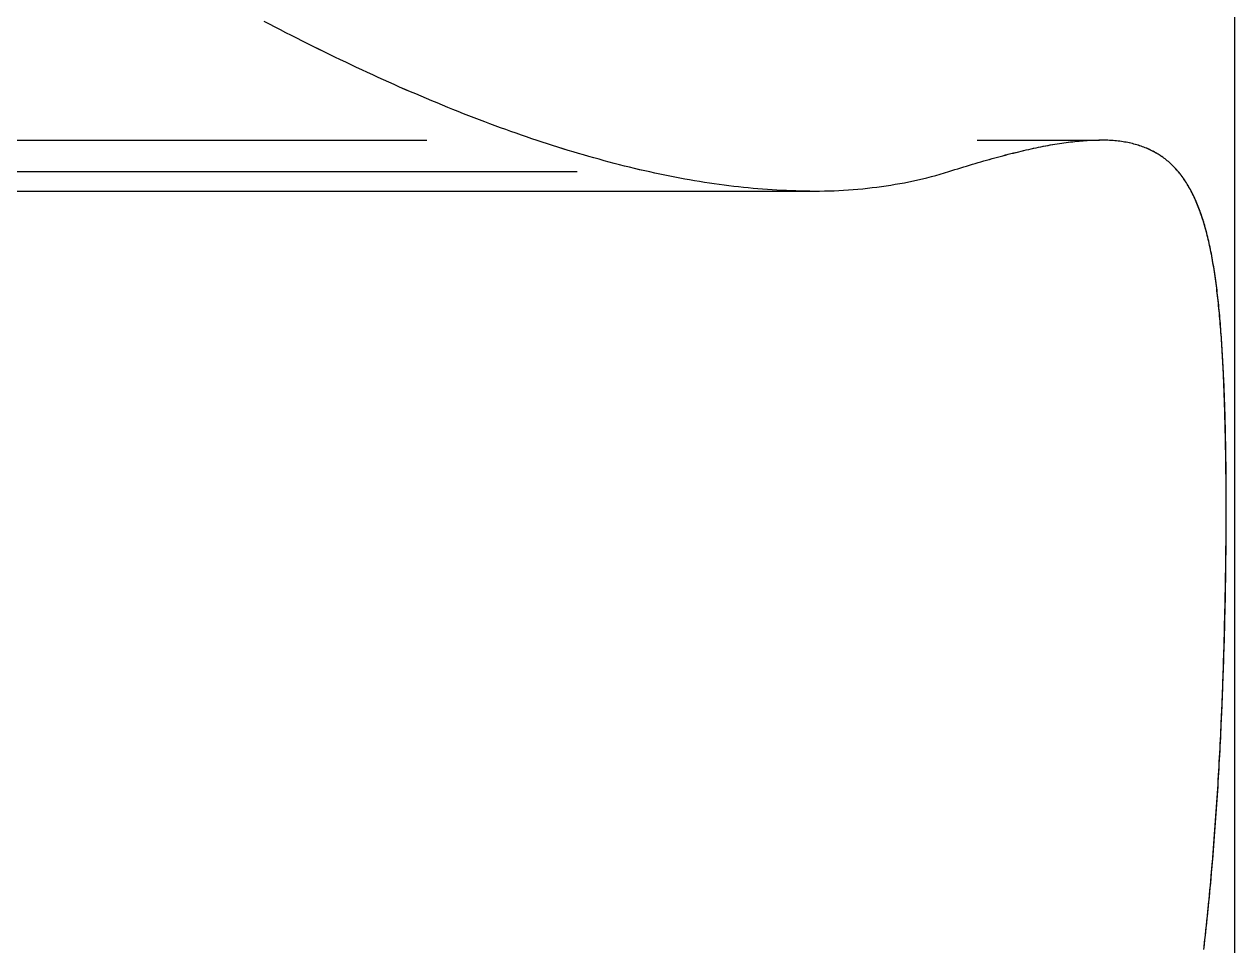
# Model space of a CAD drawing. Extents: x -11 to 23.5, y -3.8 to 3.8.
# Drawn here: x 13.031 to 13.801, y -2.364 to -1.778 of the extents above; entities that cross this region are included whole.
import ezdxf

# ---------------------------------------------------------------- set-up
doc = ezdxf.new("R2010")
doc.units = 0
doc.linetypes.add('PHL_CENTER', pattern=[0.75, 0.4, -0.35])
doc.linetypes.add('PHL_THICK', pattern=[0])
doc.layers.add('PROJECTION', color=7, linetype='CONTINUOUS')

msp = doc.modelspace()

# ---------------------------------------------------------------- linework, layer by layer
at = {"layer": 'PROJECTION', "color": 7, "linetype": 'PHL_THICK'}
for p, q in [((13.801, -2.85), (13.801, 2.85)), ((13.190606, -1.779788), (13.187131, -1.777976)), ((13.194079, -1.781588), (13.190606, -1.779788)), ((13.197551, -1.783376), (13.194079, -1.781588)), ((13.20102, -1.785151), (13.197551, -1.783376)), ((13.204487, -1.786914), (13.20102, -1.785151)), ((13.207951, -1.788664), (13.204487, -1.786914)), ((13.211412, -1.790402), (13.207951, -1.788664)), ((13.214871, -1.792127), (13.211412, -1.790402)), ((13.218328, -1.793839), (13.214871, -1.792127)), ((13.221782, -1.795538), (13.218328, -1.793839)), ((13.225233, -1.797224), (13.221782, -1.795538)), ((13.228682, -1.798897), (13.225233, -1.797224)), ((13.232127, -1.800557), (13.228682, -1.798897)), ((13.23557, -1.802204), (13.232127, -1.800557)), ((13.23901, -1.803837), (13.23557, -1.802204)), ((13.242448, -1.805457), (13.23901, -1.803837)), ((13.245882, -1.807063), (13.242448, -1.805457)), ((13.249313, -1.808655), (13.245882, -1.807063)), ((13.252741, -1.810234), (13.249313, -1.808655)), ((13.256166, -1.811799), (13.252741, -1.810234)), ((13.259588, -1.81335), (13.256166, -1.811799)), ((13.263007, -1.814888), (13.259588, -1.81335)), ((13.266422, -1.816411), (13.263007, -1.814888)), ((13.269835, -1.81792), (13.266422, -1.816411)), ((13.273244, -1.819415), (13.269835, -1.81792)), ((13.276649, -1.820895), (13.273244, -1.819415)), ((13.280051, -1.822361), (13.276649, -1.820895)), ((13.283449, -1.823812), (13.280051, -1.822361)), ((13.286844, -1.825249), (13.283449, -1.823812)), ((13.290236, -1.826672), (13.286844, -1.825249)), ((13.293624, -1.828079), (13.290236, -1.826672)), ((13.297008, -1.829472), (13.293624, -1.828079)), ((13.300388, -1.83085), (13.297008, -1.829472)), ((13.303764, -1.832212), (13.300388, -1.83085)), ((13.307137, -1.83356), (13.303764, -1.832212)), ((13.310506, -1.834892), (13.307137, -1.83356)), ((13.31387, -1.836209), (13.310506, -1.834892)), ((13.317231, -1.837511), (13.31387, -1.836209)), ((13.320588, -1.838797), (13.317231, -1.837511)), ((13.323941, -1.840068), (13.320588, -1.838797)), ((13.32729, -1.841323), (13.323941, -1.840068)), ((13.330634, -1.842562), (13.32729, -1.841323)), ((13.333975, -1.843785), (13.330634, -1.842562)), ((13.337311, -1.844993), (13.333975, -1.843785)), ((13.340642, -1.846184), (13.337311, -1.844993)), ((13.343969, -1.84736), (13.340642, -1.846184)), ((13.347293, -1.848519), (13.343969, -1.84736)), ((13.350612, -1.849663), (13.347293, -1.848519)), ((13.353928, -1.85079), (13.350612, -1.849663)), ((13.357239, -1.851901), (13.353928, -1.85079)), ((13.360546, -1.852995), (13.357239, -1.851901)), ((13.36385, -1.854073), (13.360546, -1.852995)), ((13.367148, -1.855134), (13.36385, -1.854073)), ((13.370443, -1.856179), (13.367148, -1.855134)), ((13.679234, -1.855628), (13.680736, -1.855339)), ((13.680736, -1.855339), (13.682225, -1.855061)), ((13.682225, -1.855061), (13.683703, -1.854792)), ((13.683703, -1.854792), (13.685169, -1.854535)), ((13.685169, -1.854535), (13.686624, -1.854287)), ((13.686624, -1.854287), (13.688066, -1.854051)), ((13.688066, -1.854051), (13.689496, -1.853825)), ((13.689496, -1.853825), (13.690915, -1.85361)), ((13.690915, -1.85361), (13.692322, -1.853405)), ((13.692322, -1.853405), (13.693717, -1.853212)), ((13.693717, -1.853212), (13.695101, -1.853029)), ((13.695101, -1.853029), (13.696473, -1.852858)), ((13.696473, -1.852858), (13.697833, -1.852697)), ((13.697833, -1.852697), (13.699182, -1.852548)), ((13.699182, -1.852548), (13.70052, -1.85241)), ((13.70052, -1.85241), (13.701845, -1.852283)), ((13.701845, -1.852283), (13.703159, -1.852168)), ((13.703159, -1.852168), (13.704462, -1.852064)), ((13.704462, -1.852064), (13.705753, -1.851971)), ((13.705753, -1.851971), (13.707033, -1.85189)), ((13.707033, -1.85189), (13.708302, -1.851821)), ((13.708302, -1.851821), (13.709559, -1.851763)), ((13.709559, -1.851763), (13.710805, -1.851717)), ((13.710805, -1.851717), (13.71204, -1.851683)), ((13.71204, -1.851683), (13.713263, -1.851661)), ((13.713263, -1.851661), (13.714474, -1.851651)), ((13.715672, -1.851653), (13.714474, -1.851651)), ((13.716842, -1.851667), (13.715672, -1.851653)), ((13.717999, -1.851693), (13.716842, -1.851667)), ((13.719145, -1.85173), (13.717999, -1.851693)), ((13.720279, -1.851779), (13.719145, -1.85173)), ((13.7214, -1.85184), (13.720279, -1.851779)), ((13.72251, -1.851913), (13.7214, -1.85184)), ((13.723609, -1.851997), (13.72251, -1.851913)), ((13.724696, -1.852094), (13.723609, -1.851997)), ((13.725772, -1.852203), (13.724696, -1.852094)), ((13.726836, -1.852323), (13.725772, -1.852203)), ((13.727888, -1.852456), (13.726836, -1.852323)), ((13.72893, -1.8526), (13.727888, -1.852456)), ((13.729959, -1.852757), (13.72893, -1.8526)), ((13.730979, -1.852925), (13.729959, -1.852757)), ((13.731986, -1.853106), (13.730979, -1.852925)), ((13.732984, -1.853298), (13.731986, -1.853106)), ((13.733969, -1.853503), (13.732984, -1.853298)), ((13.734943, -1.85372), (13.733969, -1.853503)), ((13.735908, -1.853949), (13.734943, -1.85372)), ((13.73686, -1.85419), (13.735908, -1.853949)), ((13.737803, -1.854444), (13.73686, -1.85419)), ((13.738735, -1.85471), (13.737803, -1.854444)), ((13.739655, -1.854987), (13.738735, -1.85471)), ((13.740566, -1.855278), (13.739655, -1.854987)), ((13.741467, -1.85558), (13.740566, -1.855278)), ((13.373734, -1.857206), (13.370443, -1.856179)), ((13.377019, -1.858217), (13.373734, -1.857206)), ((13.3803, -1.85921), (13.377019, -1.858217)), ((13.383576, -1.860186), (13.3803, -1.85921)), ((13.386847, -1.861144), (13.383576, -1.860186)), ((13.390115, -1.862085), (13.386847, -1.861144)), ((13.393376, -1.863008), (13.390115, -1.862085)), ((13.396633, -1.863914), (13.393376, -1.863008)), ((13.646646, -1.863474), (13.648388, -1.862994)), ((13.648388, -1.862994), (13.65012, -1.862522)), ((13.65012, -1.862522), (13.65184, -1.862059)), ((13.65184, -1.862059), (13.65355, -1.861605)), ((13.65355, -1.861605), (13.655248, -1.861159)), ((13.655248, -1.861159), (13.656933, -1.860723)), ((13.656933, -1.860723), (13.658606, -1.860296)), ((13.658606, -1.860296), (13.660266, -1.859879)), ((13.660266, -1.859879), (13.661914, -1.859471)), ((13.661914, -1.859471), (13.66355, -1.859073)), ((13.66355, -1.859073), (13.665174, -1.858684)), ((13.665174, -1.858684), (13.666784, -1.858305)), ((13.666784, -1.858305), (13.668383, -1.857936)), ((13.668383, -1.857936), (13.66997, -1.857576)), ((13.66997, -1.857576), (13.671544, -1.857226)), ((13.671544, -1.857226), (13.673106, -1.856887)), ((13.673106, -1.856887), (13.674656, -1.856557)), ((13.674656, -1.856557), (13.676194, -1.856237)), ((13.676194, -1.856237), (13.67772, -1.855928)), ((13.67772, -1.855928), (13.679234, -1.855628)), ((13.742356, -1.855895), (13.741467, -1.85558)), ((13.743236, -1.856222), (13.742356, -1.855895)), ((13.744105, -1.856561), (13.743236, -1.856222)), ((13.744965, -1.856913), (13.744105, -1.856561)), ((13.745813, -1.857277), (13.744965, -1.856913)), ((13.746653, -1.857654), (13.745813, -1.857277)), ((13.747481, -1.858043), (13.746653, -1.857654)), ((13.748301, -1.858445), (13.747481, -1.858043)), ((13.749109, -1.858859), (13.748301, -1.858445)), ((13.749908, -1.859285), (13.749109, -1.858859)), ((13.750698, -1.859724), (13.749908, -1.859285)), ((13.751478, -1.860176), (13.750698, -1.859724)), ((13.752249, -1.86064), (13.751478, -1.860176)), ((13.75301, -1.861117), (13.752249, -1.86064)), ((13.753761, -1.861606), (13.75301, -1.861117)), ((13.754503, -1.862109), (13.753761, -1.861606)), ((13.755237, -1.862623), (13.754503, -1.862109)), ((13.75596, -1.863151), (13.755237, -1.862623)), ((13.756675, -1.863691), (13.75596, -1.863151)), ((13.399885, -1.864801), (13.396633, -1.863914)), ((13.403131, -1.86567), (13.399885, -1.864801)), ((13.406372, -1.866521), (13.403131, -1.86567)), ((13.409608, -1.867354), (13.406372, -1.866521)), ((13.412838, -1.868168), (13.409608, -1.867354)), ((13.416062, -1.868963), (13.412838, -1.868168)), ((13.419282, -1.86974), (13.416062, -1.868963)), ((13.422495, -1.870498), (13.419282, -1.86974)), ((13.425702, -1.871237), (13.422495, -1.870498)), ((13.621073, -1.87105), (13.622972, -1.870459)), ((13.622972, -1.870459), (13.62486, -1.869875)), ((13.62486, -1.869875), (13.626737, -1.869299)), ((13.626737, -1.869299), (13.628602, -1.86873)), ((13.628602, -1.86873), (13.630457, -1.868168)), ((13.630457, -1.868168), (13.6323, -1.867615)), ((13.6323, -1.867615), (13.634132, -1.867069)), ((13.634132, -1.867069), (13.635953, -1.866531)), ((13.635953, -1.866531), (13.637763, -1.866001)), ((13.637763, -1.866001), (13.639562, -1.865479)), ((13.639562, -1.865479), (13.64135, -1.864965)), ((13.64135, -1.864965), (13.643126, -1.86446)), ((13.643126, -1.86446), (13.644891, -1.863963)), ((13.644891, -1.863963), (13.646646, -1.863474)), ((13.75738, -1.864244), (13.756675, -1.863691)), ((13.758076, -1.86481), (13.75738, -1.864244)), ((13.758763, -1.865388), (13.758076, -1.86481)), ((13.759441, -1.865979), (13.758763, -1.865388)), ((13.760111, -1.866583), (13.759441, -1.865979)), ((13.760772, -1.8672), (13.760111, -1.866583)), ((13.761424, -1.86783), (13.760772, -1.8672)), ((13.762068, -1.868473), (13.761424, -1.86783)), ((13.762703, -1.869128), (13.762068, -1.868473)), ((13.76333, -1.869797), (13.762703, -1.869128)), ((13.763947, -1.870479), (13.76333, -1.869797)), ((13.764557, -1.871173), (13.763947, -1.870479)), ((13.428904, -1.871957), (13.425702, -1.871237)), ((13.432098, -1.872658), (13.428904, -1.871957)), ((13.435288, -1.873339), (13.432098, -1.872658)), ((13.438471, -1.874001), (13.435288, -1.873339)), ((13.441648, -1.874643), (13.438471, -1.874001)), ((13.444818, -1.875265), (13.441648, -1.874643)), ((13.447983, -1.875868), (13.444818, -1.875265)), ((13.45114, -1.87645), (13.447983, -1.875868)), ((13.45429, -1.877013), (13.45114, -1.87645)), ((13.457435, -1.877555), (13.45429, -1.877013)), ((13.460572, -1.878076), (13.457435, -1.877555)), ((13.463702, -1.878577), (13.460572, -1.878076)), ((13.466825, -1.879058), (13.463702, -1.878577)), ((13.590886, -1.87876), (13.593774, -1.878188)), ((13.593774, -1.878188), (13.596648, -1.877585)), ((13.596648, -1.877585), (13.59951, -1.876952)), ((13.59951, -1.876952), (13.602359, -1.876288)), ((13.602359, -1.876288), (13.605194, -1.875594)), ((13.605194, -1.875594), (13.608015, -1.874868)), ((13.608015, -1.874868), (13.610823, -1.874111)), ((13.610823, -1.874111), (13.613617, -1.873323)), ((13.613617, -1.873323), (13.616396, -1.872504)), ((13.616396, -1.872504), (13.619162, -1.871652)), ((13.619163, -1.871649), (13.621073, -1.87105)), ((13.765159, -1.871881), (13.764557, -1.871173)), ((13.765752, -1.872601), (13.765159, -1.871881)), ((13.766336, -1.873335), (13.765752, -1.872601)), ((13.766913, -1.874081), (13.766336, -1.873335)), ((13.767482, -1.874841), (13.766913, -1.874081)), ((13.768043, -1.875614), (13.767482, -1.874841)), ((13.768596, -1.8764), (13.768043, -1.875614)), ((13.769141, -1.877199), (13.768596, -1.8764)), ((13.769679, -1.878012), (13.769141, -1.877199)), ((13.770208, -1.878837), (13.769679, -1.878012)), ((1.070632, -1.88415), (13.531368, -1.88415)), ((13.469942, -1.879518), (13.466825, -1.879058)), ((13.473051, -1.879956), (13.469942, -1.879518)), ((13.476153, -1.880374), (13.473051, -1.879956)), ((13.479248, -1.880771), (13.476153, -1.880374)), ((13.482335, -1.881146), (13.479248, -1.880771)), ((13.485415, -1.8815), (13.482335, -1.881146)), ((13.488487, -1.881832), (13.485415, -1.8815)), ((13.491551, -1.882143), (13.488487, -1.881832)), ((13.494608, -1.882432), (13.491551, -1.882143)), ((13.497657, -1.882698), (13.494608, -1.882432)), ((13.500697, -1.882943), (13.497657, -1.882698)), ((13.50373, -1.883166), (13.500697, -1.882943)), ((13.506755, -1.883366), (13.50373, -1.883166)), ((13.50977, -1.883544), (13.506755, -1.883366)), ((13.512779, -1.883699), (13.50977, -1.883544)), ((13.515779, -1.883832), (13.512779, -1.883699)), ((13.518769, -1.883942), (13.515779, -1.883832)), ((13.521752, -1.884028), (13.518769, -1.883942)), ((13.524726, -1.884092), (13.521752, -1.884028)), ((13.527692, -1.884133), (13.524726, -1.884092)), ((13.530648, -1.88415), (13.527692, -1.884133)), ((13.530648, -1.88415), (13.533762, -1.884142)), ((13.533762, -1.884142), (13.536867, -1.884109)), ((13.536867, -1.884109), (13.539961, -1.884048)), ((13.539961, -1.884048), (13.543045, -1.883961)), ((13.543045, -1.883961), (13.54612, -1.883847)), ((13.54612, -1.883847), (13.549183, -1.883705)), ((13.549183, -1.883705), (13.552236, -1.883536)), ((13.552236, -1.883536), (13.555278, -1.88334)), ((13.555278, -1.88334), (13.558309, -1.883116)), ((13.558309, -1.883116), (13.561329, -1.882863)), ((13.561329, -1.882863), (13.564338, -1.882583)), ((13.564338, -1.882583), (13.567335, -1.882274)), ((13.567335, -1.882274), (13.570321, -1.881937)), ((13.570321, -1.881937), (13.573296, -1.881571)), ((13.573296, -1.881571), (13.576258, -1.881176)), ((13.576258, -1.881176), (13.579208, -1.880751)), ((13.579208, -1.880751), (13.582147, -1.880298)), ((13.582147, -1.880298), (13.585072, -1.879815)), ((13.585072, -1.879815), (13.587985, -1.879303)), ((13.587985, -1.879303), (13.590886, -1.87876)), ((13.770731, -1.879676), (13.770208, -1.878837)), ((13.771245, -1.880528), (13.770731, -1.879676)), ((13.771752, -1.881394), (13.771245, -1.880528)), ((13.772252, -1.882272), (13.771752, -1.881394)), ((13.772744, -1.883164), (13.772252, -1.882272)), ((13.77323, -1.88407), (13.772744, -1.883164)), ((13.773707, -1.884988), (13.77323, -1.88407)), ((13.774178, -1.885921), (13.773707, -1.884988)), ((13.774642, -1.886866), (13.774178, -1.885921)), ((13.775098, -1.887825), (13.774642, -1.886866)), ((13.775548, -1.888797), (13.775098, -1.887825)), ((13.77599, -1.889783), (13.775548, -1.888797)), ((13.776426, -1.890783), (13.77599, -1.889783)), ((13.776855, -1.891795), (13.776426, -1.890783)), ((13.777278, -1.892819), (13.776855, -1.891795)), ((13.777694, -1.893857), (13.777278, -1.892819)), ((13.778103, -1.894907), (13.777694, -1.893857)), ((13.778506, -1.89597), (13.778103, -1.894907)), ((13.778902, -1.897045), (13.778506, -1.89597)), ((13.779292, -1.898134), (13.778902, -1.897045)), ((13.779675, -1.899235), (13.779292, -1.898134)), ((13.780052, -1.900348), (13.779675, -1.899235)), ((13.780422, -1.901474), (13.780052, -1.900348)), ((13.780787, -1.902613), (13.780422, -1.901474)), ((13.781145, -1.903764), (13.780787, -1.902613)), ((13.781498, -1.904928), (13.781145, -1.903764)), ((13.781844, -1.906104), (13.781498, -1.904928)), ((13.782185, -1.907293), (13.781844, -1.906104)), ((13.782518, -1.908495), (13.782185, -1.907293)), ((13.782846, -1.909708), (13.782518, -1.908495)), ((13.78317, -1.910935), (13.782846, -1.909708)), ((13.783486, -1.912174), (13.78317, -1.910935)), ((13.783797, -1.913425), (13.783486, -1.912174)), ((13.784103, -1.914688), (13.783797, -1.913425)), ((13.784403, -1.915964), (13.784103, -1.914688)), ((13.784698, -1.917253), (13.784403, -1.915964)), ((13.784986, -1.918554), (13.784698, -1.917253)), ((13.78527, -1.919867), (13.784986, -1.918554)), ((13.785548, -1.921192), (13.78527, -1.919867)), ((13.785821, -1.92253), (13.785548, -1.921192)), ((13.786088, -1.92388), (13.785821, -1.92253)), ((13.786351, -1.925243), (13.786088, -1.92388)), ((13.786608, -1.926617), (13.786351, -1.925243)), ((13.78686, -1.928004), (13.786608, -1.926617)), ((13.787107, -1.929403), (13.78686, -1.928004)), ((13.78735, -1.930815), (13.787107, -1.929403)), ((13.787587, -1.932238), (13.78735, -1.930815)), ((13.78782, -1.933674), (13.787587, -1.932238)), ((13.788048, -1.935122), (13.78782, -1.933674)), ((13.78827, -1.936582), (13.788048, -1.935122)), ((13.788488, -1.938054), (13.78827, -1.936582)), ((13.788702, -1.939538), (13.788488, -1.938054)), ((13.788912, -1.941035), (13.788702, -1.939538)), ((13.789116, -1.942543), (13.788912, -1.941035)), ((13.789316, -1.944064), (13.789116, -1.942543)), ((13.789512, -1.945596), (13.789316, -1.944064)), ((13.789703, -1.947141), (13.789512, -1.945596)), ((13.789891, -1.948697), (13.789703, -1.947141)), ((13.790073, -1.950266), (13.789891, -1.948697)), ((13.790253, -1.951846), (13.790073, -1.950266)), ((13.790427, -1.953439), (13.790253, -1.951846)), ((13.790598, -1.955043), (13.790427, -1.953439)), ((13.790765, -1.95666), (13.790598, -1.955043)), ((13.790928, -1.958288), (13.790765, -1.95666)), ((13.791086, -1.959928), (13.790928, -1.958288)), ((13.791242, -1.96158), (13.791086, -1.959928)), ((13.791392, -1.963244), (13.791242, -1.96158)), ((13.79154, -1.96492), (13.791392, -1.963244)), ((13.791684, -1.966607), (13.79154, -1.96492)), ((13.791824, -1.968307), (13.791684, -1.966607)), ((13.791962, -1.970018), (13.791824, -1.968307)), ((13.792095, -1.971741), (13.791962, -1.970018)), ((13.792225, -1.973475), (13.792095, -1.971741)), ((13.792352, -1.975222), (13.792225, -1.973475)), ((13.792475, -1.97698), (13.792352, -1.975222)), ((13.792595, -1.97875), (13.792475, -1.97698)), ((13.792711, -1.980531), (13.792595, -1.97875)), ((13.792826, -1.982324), (13.792711, -1.980531)), ((13.792936, -1.984129), (13.792826, -1.982324)), ((13.793043, -1.985946), (13.792936, -1.984129)), ((13.793148, -1.987774), (13.793043, -1.985946)), ((13.79325, -1.989614), (13.793148, -1.987774)), ((13.793348, -1.991465), (13.79325, -1.989614)), ((13.793445, -1.993328), (13.793348, -1.991465)), ((13.793538, -1.995202), (13.793445, -1.993328)), ((13.793629, -1.997088), (13.793538, -1.995202)), ((13.793717, -1.998985), (13.793629, -1.997088)), ((13.793802, -2.000894), (13.793717, -1.998985)), ((13.793885, -2.002815), (13.793802, -2.000894)), ((13.793966, -2.004747), (13.793885, -2.002815)), ((13.794044, -2.00669), (13.793966, -2.004747)), ((13.79412, -2.008645), (13.794044, -2.00669)), ((13.794193, -2.010611), (13.79412, -2.008645)), ((13.794265, -2.012589), (13.794193, -2.010611)), ((13.794334, -2.014577), (13.794265, -2.012589)), ((13.794401, -2.016578), (13.794334, -2.014577)), ((13.794466, -2.018589), (13.794401, -2.016578)), ((13.794529, -2.020612), (13.794466, -2.018589)), ((13.79459, -2.022646), (13.794529, -2.020612)), ((13.79465, -2.024691), (13.79459, -2.022646)), ((13.794707, -2.026747), (13.79465, -2.024691)), ((13.794764, -2.028812), (13.794707, -2.026747)), ((13.794817, -2.030888), (13.794764, -2.028812)), ((13.794869, -2.032975), (13.794817, -2.030888)), ((13.79492, -2.035072), (13.794869, -2.032975)), ((13.794969, -2.037179), (13.79492, -2.035072)), ((13.795015, -2.039297), (13.794969, -2.037179)), ((13.79506, -2.041425), (13.795015, -2.039297)), ((13.795103, -2.043563), (13.79506, -2.041425)), ((13.795144, -2.045712), (13.795103, -2.043563)), ((13.795183, -2.04787), (13.795144, -2.045712)), ((13.79522, -2.050039), (13.795183, -2.04787)), ((13.795256, -2.052218), (13.79522, -2.050039)), ((13.795289, -2.054407), (13.795256, -2.052218)), ((13.795321, -2.056605), (13.795289, -2.054407)), ((13.79535, -2.058814), (13.795321, -2.056605)), ((13.795378, -2.061033), (13.79535, -2.058814)), ((13.795403, -2.063261), (13.795378, -2.061033)), ((13.795426, -2.0655), (13.795403, -2.063261)), ((13.795448, -2.067748), (13.795426, -2.0655)), ((13.795467, -2.070006), (13.795448, -2.067748)), ((13.795485, -2.072273), (13.795467, -2.070006)), ((13.7955, -2.074551), (13.795485, -2.072273)), ((13.795513, -2.076838), (13.7955, -2.074551)), ((13.795525, -2.079134), (13.795513, -2.076838)), ((13.795534, -2.08144), (13.795525, -2.079134)), ((13.795541, -2.083756), (13.795534, -2.08144)), ((13.795546, -2.086081), (13.795541, -2.083756)), ((13.795548, -2.088416), (13.795546, -2.086081)), ((13.795544, -2.095475), (13.795547, -2.093113)), ((13.795547, -2.093113), (13.795549, -2.09076)), ((13.795549, -2.09076), (13.795548, -2.088416)), ((13.795519, -2.102619), (13.795529, -2.100229)), ((13.795529, -2.100229), (13.795538, -2.097847)), ((13.795538, -2.097847), (13.795544, -2.095475)), ((13.795475, -2.109845), (13.795492, -2.107427)), ((13.795492, -2.107427), (13.795506, -2.105018)), ((13.795506, -2.105018), (13.795519, -2.102619)), ((13.795383, -2.119606), (13.79541, -2.117152)), ((13.79541, -2.117152), (13.795434, -2.114707)), ((13.795434, -2.114707), (13.795456, -2.112272)), ((13.795456, -2.112272), (13.795475, -2.109845)), ((13.795291, -2.12702), (13.795324, -2.12454)), ((13.795324, -2.12454), (13.795355, -2.122068)), ((13.795355, -2.122068), (13.795383, -2.119606)), ((13.795177, -2.134513), (13.795218, -2.132007)), ((13.795218, -2.132007), (13.795256, -2.129509)), ((13.795256, -2.129509), (13.795291, -2.12702)), ((13.795042, -2.142084), (13.79509, -2.139552)), ((13.79509, -2.139552), (13.795135, -2.137028)), ((13.795135, -2.137028), (13.795177, -2.134513)), ((13.794885, -2.149731), (13.794939, -2.147174)), ((13.794939, -2.147174), (13.794991, -2.144624)), ((13.794991, -2.144624), (13.795042, -2.142084)), ((13.794705, -2.157455), (13.794767, -2.154872)), ((13.794767, -2.154872), (13.794827, -2.152297)), ((13.794827, -2.152297), (13.794885, -2.149731)), ((13.794502, -2.165253), (13.794573, -2.162645)), ((13.794573, -2.162645), (13.794641, -2.160046)), ((13.794641, -2.160046), (13.794705, -2.157455)), ((13.794277, -2.173124), (13.794355, -2.170492)), ((13.794355, -2.170492), (13.79443, -2.167868)), ((13.79443, -2.167868), (13.794502, -2.165253)), ((13.794029, -2.181068), (13.794114, -2.178412)), ((13.794114, -2.178412), (13.794197, -2.175764)), ((13.794197, -2.175764), (13.794277, -2.173124)), ((13.793756, -2.189083), (13.79385, -2.186404)), ((13.79385, -2.186404), (13.793941, -2.183732)), ((13.793941, -2.183732), (13.794029, -2.181068)), ((13.793562, -2.194466), (13.79366, -2.191771)), ((13.79366, -2.191771), (13.793756, -2.189083)), ((13.793249, -2.202598), (13.793356, -2.19988)), ((13.793356, -2.19988), (13.79346, -2.197169)), ((13.79346, -2.197169), (13.793562, -2.194466)), ((13.792912, -2.210799), (13.793027, -2.208057)), ((13.793027, -2.208057), (13.793139, -2.205324)), ((13.793139, -2.205324), (13.793249, -2.202598)), ((13.79255, -2.219066), (13.792673, -2.216303)), ((13.792673, -2.216303), (13.792794, -2.213547)), ((13.792794, -2.213547), (13.792912, -2.210799)), ((13.792162, -2.227401), (13.792295, -2.224615)), ((13.792295, -2.224615), (13.792423, -2.221837)), ((13.792423, -2.221837), (13.79255, -2.219066)), ((13.79189, -2.232993), (13.792027, -2.230194)), ((13.792027, -2.230194), (13.792162, -2.227401)), ((13.791459, -2.241436), (13.791606, -2.238615)), ((13.791606, -2.238615), (13.791749, -2.235801)), ((13.791749, -2.235801), (13.79189, -2.232993)), ((13.790999, -2.249934), (13.791156, -2.247096)), ((13.791156, -2.247096), (13.791309, -2.244262)), ((13.791309, -2.244262), (13.791459, -2.241436)), ((13.790507, -2.258487), (13.790675, -2.25563)), ((13.790675, -2.25563), (13.790839, -2.252779)), ((13.790839, -2.252779), (13.790999, -2.249934)), ((13.790161, -2.264219), (13.790337, -2.26135)), ((13.790337, -2.26135), (13.790507, -2.258487)), ((13.789614, -2.272858), (13.7898, -2.269973)), ((13.7898, -2.269973), (13.789983, -2.267093)), ((13.789983, -2.267093), (13.790161, -2.264219)), ((13.789029, -2.281549), (13.789227, -2.278646)), ((13.789227, -2.278646), (13.789423, -2.27575)), ((13.789423, -2.27575), (13.789614, -2.272858)), ((13.788618, -2.287369), (13.788825, -2.284456)), ((13.788825, -2.284456), (13.789029, -2.281549)), ((13.787969, -2.296141), (13.788189, -2.293212)), ((13.788189, -2.293212), (13.788405, -2.290288)), ((13.788405, -2.290288), (13.788618, -2.287369)), ((13.787277, -2.304959), (13.787513, -2.302014)), ((13.787513, -2.302014), (13.787743, -2.299075)), ((13.787743, -2.299075), (13.787969, -2.296141)), ((13.786793, -2.310863), (13.787038, -2.307909)), ((13.787038, -2.307909), (13.787277, -2.304959)), ((13.786029, -2.319757), (13.786289, -2.316787)), ((13.786289, -2.316787), (13.786544, -2.313823)), ((13.786544, -2.313823), (13.786793, -2.310863)), ((13.785495, -2.32571), (13.785765, -2.322731)), ((13.785765, -2.322731), (13.786029, -2.319757)), ((13.784653, -2.334675), (13.784939, -2.331682)), ((13.784939, -2.331682), (13.785219, -2.328693)), ((13.785219, -2.328693), (13.785495, -2.32571)), ((13.784063, -2.340674), (13.784361, -2.337672)), ((13.784361, -2.337672), (13.784653, -2.334675)), ((13.783138, -2.349707), (13.783452, -2.346692)), ((13.783452, -2.346692), (13.783761, -2.343681)), ((13.783761, -2.343681), (13.784063, -2.340674)), ((13.782161, -2.358779), (13.782493, -2.355751)), ((13.782493, -2.355751), (13.782819, -2.352727)), ((13.782819, -2.352727), (13.783138, -2.349707)), ((13.781479, -2.364848), (13.781822, -2.361812)), ((13.781822, -2.361812), (13.782161, -2.358779))]:
    msp.add_line(p, q, dxfattribs=at)
at = {"layer": 'PROJECTION', "color": 3, "linetype": 'PHL_CENTER'}
for p, q in [((13.18714, -1.777981), (13.183662, -1.776157)), ((13.190617, -1.779793), (13.18714, -1.777981)), ((13.19409, -1.781593), (13.190617, -1.779793)), ((13.19756, -1.783381), (13.19409, -1.781593)), ((13.20103, -1.785156), (13.19756, -1.783381)), ((13.204495, -1.786919), (13.20103, -1.785156)), ((13.20796, -1.788669), (13.204495, -1.786919)), ((13.211421, -1.790407), (13.20796, -1.788669)), ((13.21488, -1.792131), (13.211421, -1.790407)), ((13.218337, -1.793843), (13.21488, -1.792131)), ((13.22179, -1.795542), (13.218337, -1.793843)), ((13.225242, -1.797228), (13.22179, -1.795542)), ((13.22869, -1.798901), (13.225242, -1.797228)), ((13.232136, -1.800561), (13.22869, -1.798901)), ((13.235579, -1.802208), (13.232136, -1.800561)), ((13.239018, -1.803841), (13.235579, -1.802208)), ((13.242455, -1.80546), (13.239018, -1.803841)), ((13.24589, -1.807067), (13.242455, -1.80546)), ((13.249321, -1.808659), (13.24589, -1.807067)), ((13.252749, -1.810238), (13.249321, -1.808659)), ((13.256174, -1.811803), (13.252749, -1.810238)), ((13.259596, -1.813354), (13.256174, -1.811803)), ((13.263015, -1.814891), (13.259596, -1.813354)), ((13.26643, -1.816414), (13.263015, -1.814891)), ((13.269842, -1.817923), (13.26643, -1.816414)), ((13.273251, -1.819418), (13.269842, -1.817923)), ((13.276656, -1.820898), (13.273251, -1.819418)), ((13.280058, -1.822364), (13.276656, -1.820898)), ((13.283457, -1.823816), (13.280058, -1.822364)), ((13.286852, -1.825252), (13.283457, -1.823816)), ((13.290243, -1.826675), (13.286852, -1.825252)), ((13.293631, -1.828082), (13.290243, -1.826675)), ((13.297014, -1.829475), (13.293631, -1.828082)), ((13.300395, -1.830852), (13.297014, -1.829475)), ((13.303771, -1.832215), (13.300395, -1.830852)), ((13.307143, -1.833562), (13.303771, -1.832215)), ((13.310513, -1.834895), (13.307143, -1.833562)), ((13.313877, -1.836211), (13.310513, -1.834895)), ((13.317238, -1.837513), (13.313877, -1.836211)), ((13.320595, -1.838799), (13.317238, -1.837513)), ((13.323947, -1.84007), (13.320595, -1.838799)), ((13.327295, -1.841325), (13.323947, -1.84007)), ((13.33064, -1.842564), (13.327295, -1.841325)), ((13.333981, -1.843787), (13.33064, -1.842564)), ((13.337316, -1.844995), (13.333981, -1.843787)), ((13.340648, -1.846186), (13.337316, -1.844995)), ((13.343975, -1.847362), (13.340648, -1.846186)), ((13.347298, -1.848521), (13.343975, -1.847362)), ((0.887148, -1.85165), (13.714852, -1.85165)), ((13.350617, -1.849664), (13.347298, -1.848521)), ((13.353932, -1.850792), (13.350617, -1.849664)), ((13.357244, -1.851902), (13.353932, -1.850792)), ((13.360551, -1.852997), (13.357244, -1.851902)), ((13.363854, -1.854075), (13.360551, -1.852997)), ((13.367153, -1.855136), (13.363854, -1.854075)), ((13.370447, -1.85618), (13.367153, -1.855136)), ((13.679176, -1.855639), (13.680686, -1.855348)), ((13.680686, -1.855348), (13.682184, -1.855068)), ((13.682184, -1.855068), (13.683672, -1.854798)), ((13.683672, -1.854798), (13.685148, -1.854539)), ((13.685148, -1.854539), (13.686613, -1.85429)), ((13.686613, -1.85429), (13.688066, -1.854051)), ((13.688066, -1.854051), (13.689509, -1.853823)), ((13.689509, -1.853823), (13.69094, -1.853606)), ((13.69094, -1.853606), (13.692358, -1.853401)), ((13.692358, -1.853401), (13.693764, -1.853206)), ((13.693764, -1.853206), (13.695156, -1.853023)), ((13.695156, -1.853023), (13.696535, -1.852851)), ((13.696535, -1.852851), (13.697901, -1.85269)), ((13.697901, -1.85269), (13.699254, -1.852541)), ((13.699254, -1.852541), (13.700595, -1.852403)), ((13.700595, -1.852403), (13.701922, -1.852277)), ((13.701922, -1.852277), (13.703238, -1.852162)), ((13.703238, -1.852162), (13.70454, -1.852059)), ((13.70454, -1.852059), (13.70583, -1.851968)), ((13.70583, -1.851968), (13.707108, -1.851888)), ((13.707108, -1.851888), (13.708372, -1.851819)), ((13.708372, -1.851819), (13.709624, -1.851763)), ((13.709624, -1.851763), (13.710865, -1.851718)), ((13.710865, -1.851718), (13.712092, -1.851684)), ((13.712092, -1.851684), (13.713308, -1.851663)), ((13.713308, -1.851663), (13.714512, -1.851654)), ((13.715704, -1.851656), (13.714512, -1.851654)), ((13.716865, -1.85167), (13.715704, -1.851656)), ((13.718014, -1.851695), (13.716865, -1.85167)), ((13.719151, -1.851732), (13.718014, -1.851695)), ((13.720278, -1.851781), (13.719151, -1.851732)), ((13.721394, -1.851842), (13.720278, -1.851781)), ((13.722497, -1.851914), (13.721394, -1.851842)), ((13.723589, -1.851998), (13.722497, -1.851914)), ((13.72467, -1.852093), (13.723589, -1.851998)), ((13.72574, -1.852201), (13.72467, -1.852093)), ((13.7268, -1.85232), (13.72574, -1.852201)), ((13.727848, -1.852451), (13.7268, -1.85232)), ((13.728885, -1.852594), (13.727848, -1.852451)), ((13.729911, -1.852749), (13.728885, -1.852594)), ((13.730927, -1.852916), (13.729911, -1.852749)), ((13.731931, -1.853095), (13.730927, -1.852916)), ((13.732924, -1.853287), (13.731931, -1.853095)), ((13.733908, -1.85349), (13.732924, -1.853287)), ((13.73488, -1.853705), (13.733908, -1.85349)), ((13.735843, -1.853932), (13.73488, -1.853705)), ((13.736794, -1.854172), (13.735843, -1.853932)), ((13.737735, -1.854424), (13.736794, -1.854172)), ((13.738667, -1.854688), (13.737735, -1.854424)), ((13.739587, -1.854964), (13.738667, -1.854688)), ((13.740497, -1.855253), (13.739587, -1.854964)), ((13.741397, -1.855554), (13.740497, -1.855253)), ((13.742287, -1.855868), (13.741397, -1.855554)), ((13.373737, -1.857208), (13.370447, -1.85618)), ((13.377024, -1.858218), (13.373737, -1.857208)), ((13.380304, -1.859211), (13.377024, -1.858218)), ((13.38358, -1.860187), (13.380304, -1.859211)), ((13.386852, -1.861145), (13.38358, -1.860187)), ((13.390119, -1.862086), (13.386852, -1.861145)), ((13.39338, -1.863009), (13.390119, -1.862086)), ((13.396637, -1.863915), (13.39338, -1.863009)), ((13.6466, -1.86348), (13.648336, -1.863001)), ((13.648336, -1.863001), (13.650063, -1.862531)), ((13.650063, -1.862531), (13.651776, -1.862069)), ((13.651776, -1.862069), (13.65348, -1.861617)), ((13.65348, -1.861617), (13.65517, -1.861173)), ((13.65517, -1.861173), (13.656851, -1.860738)), ((13.656851, -1.860738), (13.658519, -1.860313)), ((13.658519, -1.860313), (13.660176, -1.859896)), ((13.660176, -1.859896), (13.661821, -1.859489)), ((13.661821, -1.859489), (13.663456, -1.859091)), ((13.663456, -1.859091), (13.665079, -1.858702)), ((13.665079, -1.858702), (13.666691, -1.858323)), ((13.666691, -1.858323), (13.668291, -1.857953)), ((13.668291, -1.857953), (13.66988, -1.857593)), ((13.66988, -1.857593), (13.671457, -1.857242)), ((13.671457, -1.857242), (13.673024, -1.856902)), ((13.673024, -1.856902), (13.674579, -1.856571)), ((13.674579, -1.856571), (13.676123, -1.85625)), ((13.676123, -1.85625), (13.677655, -1.855939)), ((13.677655, -1.855939), (13.679176, -1.855639)), ((13.743167, -1.856194), (13.742287, -1.855868)), ((13.744037, -1.856532), (13.743167, -1.856194)), ((13.744897, -1.856883), (13.744037, -1.856532)), ((13.745748, -1.857247), (13.744897, -1.856883)), ((13.746588, -1.857623), (13.745748, -1.857247)), ((13.747418, -1.858011), (13.746588, -1.857623)), ((13.74824, -1.858412), (13.747418, -1.858011)), ((13.749051, -1.858826), (13.74824, -1.858412)), ((13.749852, -1.859253), (13.749051, -1.858826)), ((13.750645, -1.859692), (13.749852, -1.859253)), ((13.751428, -1.860145), (13.750645, -1.859692)), ((13.752201, -1.86061), (13.751428, -1.860145)), ((13.752965, -1.861087), (13.752201, -1.86061)), ((13.75372, -1.861578), (13.752965, -1.861087)), ((13.754465, -1.862082), (13.75372, -1.861578)), ((13.755202, -1.862598), (13.754465, -1.862082)), ((13.755929, -1.863128), (13.755202, -1.862598)), ((13.756648, -1.86367), (13.755929, -1.863128)), ((13.399888, -1.864802), (13.396637, -1.863915)), ((13.403134, -1.865671), (13.399888, -1.864802)), ((13.406376, -1.866522), (13.403134, -1.865671)), ((13.409612, -1.867355), (13.406376, -1.866522)), ((13.412842, -1.868169), (13.409612, -1.867355)), ((13.416066, -1.868964), (13.412842, -1.868169)), ((13.419285, -1.869741), (13.416066, -1.868964)), ((13.422498, -1.870499), (13.419285, -1.869741)), ((13.425705, -1.871238), (13.422498, -1.870499)), ((13.621071, -1.871047), (13.62297, -1.870456)), ((13.62297, -1.870456), (13.624857, -1.869871)), ((13.624857, -1.869871), (13.626732, -1.869295)), ((13.626732, -1.869295), (13.628596, -1.868726)), ((13.628596, -1.868726), (13.630448, -1.868165)), ((13.630448, -1.868165), (13.632289, -1.867612)), ((13.632289, -1.867612), (13.634118, -1.867067)), ((13.634118, -1.867067), (13.635936, -1.86653)), ((13.635936, -1.86653), (13.637742, -1.866001)), ((13.637742, -1.866001), (13.639536, -1.86548)), ((13.639536, -1.86548), (13.641319, -1.864968)), ((13.641319, -1.864968), (13.643091, -1.864463)), ((13.643091, -1.864463), (13.644851, -1.863967)), ((13.644851, -1.863967), (13.6466, -1.86348)), ((13.757358, -1.864226), (13.756648, -1.86367)), ((13.758058, -1.864795), (13.757358, -1.864226)), ((13.758749, -1.865376), (13.758058, -1.864795)), ((13.759432, -1.865972), (13.758749, -1.865376)), ((13.760106, -1.86658), (13.759432, -1.865972)), ((13.760772, -1.867201), (13.760106, -1.86658)), ((13.761429, -1.867836), (13.760772, -1.867201)), ((13.762077, -1.868484), (13.761429, -1.867836)), ((13.762717, -1.869145), (13.762077, -1.868484)), ((13.763349, -1.86982), (13.762717, -1.869145)), ((13.763971, -1.870508), (13.763349, -1.86982)), ((13.764586, -1.871209), (13.763971, -1.870508)), ((0.982837, -1.87165), (13.619163, -1.87165)), ((13.428906, -1.871958), (13.425705, -1.871238)), ((13.432101, -1.872658), (13.428906, -1.871958)), ((13.435291, -1.87334), (13.432101, -1.872658)), ((13.438474, -1.874001), (13.435291, -1.87334)), ((13.44165, -1.874644), (13.438474, -1.874001)), ((13.444821, -1.875266), (13.44165, -1.874644)), ((13.447985, -1.875868), (13.444821, -1.875266)), ((13.451142, -1.876451), (13.447985, -1.875868)), ((13.454293, -1.877013), (13.451142, -1.876451)), ((13.457437, -1.877555), (13.454293, -1.877013)), ((13.460574, -1.878077), (13.457437, -1.877555)), ((13.463704, -1.878578), (13.460574, -1.878077)), ((13.466827, -1.879058), (13.463704, -1.878578)), ((13.590886, -1.87876), (13.593774, -1.878188)), ((13.593774, -1.878188), (13.596648, -1.877585)), ((13.596648, -1.877585), (13.59951, -1.876952)), ((13.59951, -1.876952), (13.602359, -1.876288)), ((13.602359, -1.876288), (13.605194, -1.875594)), ((13.605194, -1.875594), (13.608015, -1.874868)), ((13.608015, -1.874868), (13.610823, -1.874111)), ((13.610823, -1.874111), (13.613617, -1.873323)), ((13.613617, -1.873323), (13.616396, -1.872504)), ((13.616396, -1.872504), (13.619163, -1.87165)), ((13.619161, -1.871646), (13.621071, -1.871047)), ((13.765193, -1.871924), (13.764586, -1.871209)), ((13.765791, -1.872653), (13.765193, -1.871924)), ((13.766381, -1.873395), (13.765791, -1.872653)), ((13.766964, -1.87415), (13.766381, -1.873395)), ((13.767538, -1.87492), (13.766964, -1.87415)), ((13.768105, -1.875702), (13.767538, -1.87492)), ((13.768662, -1.876497), (13.768105, -1.875702)), ((13.769212, -1.877306), (13.768662, -1.876497)), ((13.769753, -1.878127), (13.769212, -1.877306)), ((13.770287, -1.878961), (13.769753, -1.878127)), ((1.070632, -1.88415), (13.531368, -1.88415)), ((13.469944, -1.879518), (13.466827, -1.879058)), ((13.473053, -1.879957), (13.469944, -1.879518)), ((13.476155, -1.880374), (13.473053, -1.879957)), ((13.479249, -1.880771), (13.476155, -1.880374)), ((13.482337, -1.881146), (13.479249, -1.880771)), ((13.485416, -1.8815), (13.482337, -1.881146)), ((13.488488, -1.881832), (13.485416, -1.8815)), ((13.491552, -1.882143), (13.488488, -1.881832)), ((13.494609, -1.882432), (13.491552, -1.882143)), ((13.497658, -1.882699), (13.494609, -1.882432)), ((13.500698, -1.882943), (13.497658, -1.882699)), ((13.503731, -1.883166), (13.500698, -1.882943)), ((13.506755, -1.883366), (13.503731, -1.883166)), ((13.509771, -1.883544), (13.506755, -1.883366)), ((13.512779, -1.883699), (13.509771, -1.883544)), ((13.515779, -1.883832), (13.512779, -1.883699)), ((13.51877, -1.883942), (13.515779, -1.883832)), ((13.521752, -1.884028), (13.51877, -1.883942)), ((13.524727, -1.884092), (13.521752, -1.884028)), ((13.527692, -1.884133), (13.524727, -1.884092)), ((13.530648, -1.88415), (13.527692, -1.884133)), ((13.530648, -1.88415), (13.533762, -1.884142)), ((13.533762, -1.884142), (13.536867, -1.884109)), ((13.536867, -1.884109), (13.539961, -1.884048)), ((13.539961, -1.884048), (13.543045, -1.883961)), ((13.543045, -1.883961), (13.54612, -1.883847)), ((13.54612, -1.883847), (13.549183, -1.883705)), ((13.549183, -1.883705), (13.552236, -1.883536)), ((13.552236, -1.883536), (13.555278, -1.88334)), ((13.555278, -1.88334), (13.558309, -1.883116)), ((13.558309, -1.883116), (13.561329, -1.882863)), ((13.561329, -1.882863), (13.564338, -1.882583)), ((13.564338, -1.882583), (13.567335, -1.882274)), ((13.567335, -1.882274), (13.570321, -1.881937)), ((13.570321, -1.881937), (13.573296, -1.881571)), ((13.573296, -1.881571), (13.576258, -1.881176)), ((13.576258, -1.881176), (13.579208, -1.880751)), ((13.579208, -1.880751), (13.582147, -1.880298)), ((13.582147, -1.880298), (13.585073, -1.879815)), ((13.585073, -1.879815), (13.587985, -1.879303)), ((13.587985, -1.879303), (13.590886, -1.87876)), ((13.770813, -1.879808), (13.770287, -1.878961)), ((13.771331, -1.880668), (13.770813, -1.879808)), ((13.77184, -1.881541), (13.771331, -1.880668)), ((13.772343, -1.882427), (13.77184, -1.881541)), ((13.772837, -1.883325), (13.772343, -1.882427)), ((13.773324, -1.884236), (13.772837, -1.883325)), ((13.773804, -1.885161), (13.773324, -1.884236)), ((13.774275, -1.886098), (13.773804, -1.885161)), ((13.774739, -1.887048), (13.774275, -1.886098)), ((13.775197, -1.88801), (13.774739, -1.887048)), ((13.775647, -1.888986), (13.775197, -1.88801)), ((13.77609, -1.889974), (13.775647, -1.888986)), ((13.776525, -1.890975), (13.77609, -1.889974)), ((13.776954, -1.891989), (13.776525, -1.890975)), ((13.777375, -1.893015), (13.776954, -1.891989)), ((13.777789, -1.894054), (13.777375, -1.893015)), ((13.778197, -1.895106), (13.777789, -1.894054)), ((13.778598, -1.896171), (13.778197, -1.895106)), ((13.778993, -1.897248), (13.778598, -1.896171)), ((13.77938, -1.898338), (13.778993, -1.897248)), ((13.779761, -1.899441), (13.77938, -1.898338)), ((13.780135, -1.900557), (13.779761, -1.899441)), ((13.780503, -1.901685), (13.780135, -1.900557)), ((13.780865, -1.902826), (13.780503, -1.901685)), ((13.78122, -1.903979), (13.780865, -1.902826)), ((13.781569, -1.905145), (13.78122, -1.903979)), ((13.781913, -1.906324), (13.781569, -1.905145)), ((13.782249, -1.907515), (13.781913, -1.906324)), ((13.78258, -1.908719), (13.782249, -1.907515)), ((13.782905, -1.909935), (13.78258, -1.908719)), ((13.783224, -1.911165), (13.782905, -1.909935)), ((13.783537, -1.912406), (13.783224, -1.911165)), ((13.783845, -1.91366), (13.783537, -1.912406)), ((13.784146, -1.914927), (13.783845, -1.91366)), ((13.784442, -1.916206), (13.784146, -1.914927)), ((13.784733, -1.917498), (13.784442, -1.916206)), ((13.785018, -1.918803), (13.784733, -1.917498)), ((13.785297, -1.92012), (13.785018, -1.918803)), ((13.785572, -1.921449), (13.785297, -1.92012)), ((13.785841, -1.922791), (13.785572, -1.921449)), ((13.786104, -1.924145), (13.785841, -1.922791)), ((13.786363, -1.925512), (13.786104, -1.924145)), ((13.786616, -1.926891), (13.786363, -1.925512)), ((13.786865, -1.928283), (13.786616, -1.926891)), ((13.787108, -1.929687), (13.786865, -1.928283)), ((13.787348, -1.931103), (13.787108, -1.929687)), ((13.787581, -1.932532), (13.787348, -1.931103)), ((13.78781, -1.933974), (13.787581, -1.932532)), ((13.788035, -1.935428), (13.78781, -1.933974)), ((13.788256, -1.936894), (13.788035, -1.935428)), ((13.78847, -1.938372), (13.788256, -1.936894)), ((13.788682, -1.939863), (13.78847, -1.938372)), ((13.788888, -1.941366), (13.788682, -1.939863)), ((13.789091, -1.942882), (13.788888, -1.941366)), ((13.789289, -1.94441), (13.789091, -1.942882)), ((13.789483, -1.94595), (13.789289, -1.94441)), ((13.789672, -1.947503), (13.789483, -1.94595)), ((13.789858, -1.949068), (13.789672, -1.947503)), ((13.79004, -1.950645), (13.789858, -1.949068)), ((13.790217, -1.952234), (13.79004, -1.950645)), ((13.790392, -1.953836), (13.790217, -1.952234)), ((13.790562, -1.95545), (13.790392, -1.953836)), ((13.790729, -1.957076), (13.790562, -1.95545)), ((13.790892, -1.958714), (13.790729, -1.957076)), ((13.791051, -1.960365), (13.790892, -1.958714)), ((13.791206, -1.962028), (13.791051, -1.960365)), ((13.791359, -1.963703), (13.791206, -1.962028)), ((13.791508, -1.96539), (13.791359, -1.963703)), ((13.791654, -1.96709), (13.791508, -1.96539)), ((13.791797, -1.968801), (13.791654, -1.96709)), ((13.791937, -1.970524), (13.791797, -1.968801)), ((13.792073, -1.972259), (13.791937, -1.970524)), ((13.792208, -1.974005), (13.792073, -1.972259)), ((13.792339, -1.975762), (13.792208, -1.974005)), ((13.792467, -1.977531), (13.792339, -1.975762)), ((13.792593, -1.979312), (13.792467, -1.977531)), ((13.792716, -1.981104), (13.792593, -1.979312)), ((13.792835, -1.982908), (13.792716, -1.981104)), ((13.792953, -1.984722), (13.792835, -1.982908)), ((13.793067, -1.986549), (13.792953, -1.984722)), ((13.793179, -1.988386), (13.793067, -1.986549)), ((13.793287, -1.990235), (13.793179, -1.988386)), ((13.793394, -1.992095), (13.793287, -1.990235)), ((13.793497, -1.993966), (13.793394, -1.992095)), ((13.793598, -1.995848), (13.793497, -1.993966)), ((13.793695, -1.997742), (13.793598, -1.995848)), ((13.793791, -1.999646), (13.793695, -1.997742)), ((13.793883, -2.001562), (13.793791, -1.999646)), ((13.793974, -2.003489), (13.793883, -2.001562)), ((13.794061, -2.005427), (13.793974, -2.003489)), ((13.794146, -2.007375), (13.794061, -2.005427)), ((13.794228, -2.009335), (13.794146, -2.007375)), ((13.794307, -2.011306), (13.794228, -2.009335)), ((13.794384, -2.013287), (13.794307, -2.011306)), ((13.794457, -2.015279), (13.794384, -2.013287)), ((13.79453, -2.017282), (13.794457, -2.015279)), ((13.794599, -2.019296), (13.79453, -2.017282)), ((13.794665, -2.021321), (13.794599, -2.019296)), ((13.794729, -2.023356), (13.794665, -2.021321)), ((13.794791, -2.025402), (13.794729, -2.023356)), ((13.794849, -2.027459), (13.794791, -2.025402)), ((13.794907, -2.029526), (13.794849, -2.027459)), ((13.79496, -2.031604), (13.794907, -2.029526)), ((13.795012, -2.033692), (13.79496, -2.031604)), ((13.795061, -2.035791), (13.795012, -2.033692)), ((13.795108, -2.0379), (13.795061, -2.035791)), ((13.795152, -2.04002), (13.795108, -2.0379)), ((13.795194, -2.04215), (13.795152, -2.04002)), ((13.795233, -2.04429), (13.795194, -2.04215)), ((13.79527, -2.046441), (13.795233, -2.04429)), ((13.795305, -2.048602), (13.79527, -2.046441)), ((13.795338, -2.050774), (13.795305, -2.048602)), ((13.795367, -2.052955), (13.795338, -2.050774)), ((13.795395, -2.055147), (13.795367, -2.052955)), ((13.79542, -2.057349), (13.795395, -2.055147)), ((13.795444, -2.059561), (13.79542, -2.057349)), ((13.795464, -2.061784), (13.795444, -2.059561)), ((13.795483, -2.064016), (13.795464, -2.061784)), ((13.795499, -2.066259), (13.795483, -2.064016)), ((13.795512, -2.068511), (13.795499, -2.066259)), ((13.795524, -2.070773), (13.795512, -2.068511)), ((13.795533, -2.073046), (13.795524, -2.070773)), ((13.795541, -2.075328), (13.795533, -2.073046)), ((13.795546, -2.07762), (13.795541, -2.075328)), ((13.795548, -2.079922), (13.795546, -2.07762)), ((13.795544, -2.086886), (13.795547, -2.084555)), ((13.795547, -2.084555), (13.795549, -2.082233)), ((13.795549, -2.082233), (13.795548, -2.079922)), ((13.795508, -2.096308), (13.79552, -2.093938)), ((13.79552, -2.093938), (13.79553, -2.091578)), ((13.79553, -2.091578), (13.795538, -2.089227)), ((13.795538, -2.089227), (13.795544, -2.086886)), ((13.795459, -2.103475), (13.795478, -2.101076)), ((13.795478, -2.101076), (13.795494, -2.098687)), ((13.795494, -2.098687), (13.795508, -2.096308)), ((13.795392, -2.110727), (13.795416, -2.1083)), ((13.795416, -2.1083), (13.795439, -2.105883)), ((13.795439, -2.105883), (13.795459, -2.103475)), ((13.795306, -2.118063), (13.795337, -2.115608)), ((13.795337, -2.115608), (13.795365, -2.113163)), ((13.795365, -2.113163), (13.795392, -2.110727)), ((13.795203, -2.125483), (13.795239, -2.123)), ((13.795239, -2.123), (13.795274, -2.120527)), ((13.795274, -2.120527), (13.795306, -2.118063)), ((13.795083, -2.132985), (13.795125, -2.130475)), ((13.795125, -2.130475), (13.795165, -2.127975)), ((13.795165, -2.127975), (13.795203, -2.125483)), ((13.794946, -2.140569), (13.794993, -2.138032)), ((13.794993, -2.138032), (13.795039, -2.135504)), ((13.795039, -2.135504), (13.795083, -2.132985)), ((13.794792, -2.148234), (13.794845, -2.14567)), ((13.794845, -2.14567), (13.794896, -2.143115)), ((13.794896, -2.143115), (13.794946, -2.140569)), ((13.794621, -2.155978), (13.79468, -2.153388)), ((13.79468, -2.153388), (13.794737, -2.150806)), ((13.794737, -2.150806), (13.794792, -2.148234)), ((13.794435, -2.1638), (13.794499, -2.161185)), ((13.794499, -2.161185), (13.794561, -2.158577)), ((13.794561, -2.158577), (13.794621, -2.155978)), ((13.79423, -2.171692), (13.794301, -2.169054)), ((13.794301, -2.169054), (13.794369, -2.166423)), ((13.794369, -2.166423), (13.794435, -2.1638)), ((13.794006, -2.179653), (13.794083, -2.176992)), ((13.794083, -2.176992), (13.794158, -2.174338)), ((13.794158, -2.174338), (13.79423, -2.171692)), ((13.79376, -2.18768), (13.793844, -2.184997)), ((13.793844, -2.184997), (13.793926, -2.182321)), ((13.793926, -2.182321), (13.794006, -2.179653)), ((13.793491, -2.195773), (13.793584, -2.193068)), ((13.793584, -2.193068), (13.793674, -2.19037)), ((13.793674, -2.19037), (13.79376, -2.18768)), ((13.793199, -2.20393), (13.793299, -2.201204)), ((13.793299, -2.201204), (13.793397, -2.198485)), ((13.793397, -2.198485), (13.793491, -2.195773)), ((13.792879, -2.21215), (13.792989, -2.209403)), ((13.792989, -2.209403), (13.793095, -2.206663)), ((13.793095, -2.206663), (13.793199, -2.20393)), ((13.792651, -2.217665), (13.792767, -2.214904)), ((13.792767, -2.214904), (13.792879, -2.21215)), ((13.792286, -2.225988), (13.792411, -2.223207)), ((13.792411, -2.223207), (13.792533, -2.220432)), ((13.792533, -2.220432), (13.792651, -2.217665)), ((13.79189, -2.23437), (13.792026, -2.23157)), ((13.792026, -2.23157), (13.792157, -2.228775)), ((13.792157, -2.228775), (13.792286, -2.225988)), ((13.791462, -2.242811), (13.791609, -2.239991)), ((13.791609, -2.239991), (13.791751, -2.237177)), ((13.791751, -2.237177), (13.79189, -2.23437)), ((13.791159, -2.248471), (13.791312, -2.245638)), ((13.791312, -2.245638), (13.791462, -2.242811)), ((13.790675, -2.257007), (13.79084, -2.254155)), ((13.79084, -2.254155), (13.791001, -2.25131)), ((13.791001, -2.25131), (13.791159, -2.248471)), ((13.790155, -2.265598), (13.790333, -2.262728)), ((13.790333, -2.262728), (13.790506, -2.259864)), ((13.790506, -2.259864), (13.790675, -2.257007)), ((13.789788, -2.271355), (13.789974, -2.268473)), ((13.789974, -2.268473), (13.790155, -2.265598)), ((13.789206, -2.280035), (13.789405, -2.277136)), ((13.789405, -2.277136), (13.789598, -2.274243)), ((13.789598, -2.274243), (13.789788, -2.271355)), ((13.788584, -2.288768), (13.788795, -2.285851)), ((13.788795, -2.285851), (13.789003, -2.282941)), ((13.789003, -2.282941), (13.789206, -2.280035)), ((13.788145, -2.294617), (13.788367, -2.29169)), ((13.788367, -2.29169), (13.788584, -2.288768)), ((13.787453, -2.303433), (13.787688, -2.300489)), ((13.787688, -2.300489), (13.787919, -2.297551)), ((13.787919, -2.297551), (13.788145, -2.294617)), ((13.786716, -2.312298), (13.786967, -2.309338)), ((13.786967, -2.309338), (13.787212, -2.306383)), ((13.787212, -2.306383), (13.787453, -2.303433)), ((13.786201, -2.318234), (13.786461, -2.315263)), ((13.786461, -2.315263), (13.786716, -2.312298)), ((13.785387, -2.327177), (13.785664, -2.324191)), ((13.785664, -2.324191), (13.785934, -2.32121)), ((13.785934, -2.32121), (13.786201, -2.318234)), ((13.784819, -2.333163), (13.785106, -2.330168)), ((13.785106, -2.330168), (13.785387, -2.327177)), ((13.783924, -2.342181), (13.784227, -2.33917)), ((13.784227, -2.33917), (13.784526, -2.336164)), ((13.784526, -2.336164), (13.784819, -2.333163)), ((13.782979, -2.351241), (13.783299, -2.348216)), ((13.783299, -2.348216), (13.783614, -2.345196)), ((13.783614, -2.345196), (13.783924, -2.342181)), ((13.782319, -2.357305), (13.782652, -2.354271)), ((13.782652, -2.354271), (13.782979, -2.351241)), ((13.781286, -2.366434), (13.781637, -2.363387)), ((13.781637, -2.363387), (13.781981, -2.360343)), ((13.781981, -2.360343), (13.782319, -2.357305))]:
    msp.add_line(p, q, dxfattribs=at)

doc.saveas('drawing.dxf')
